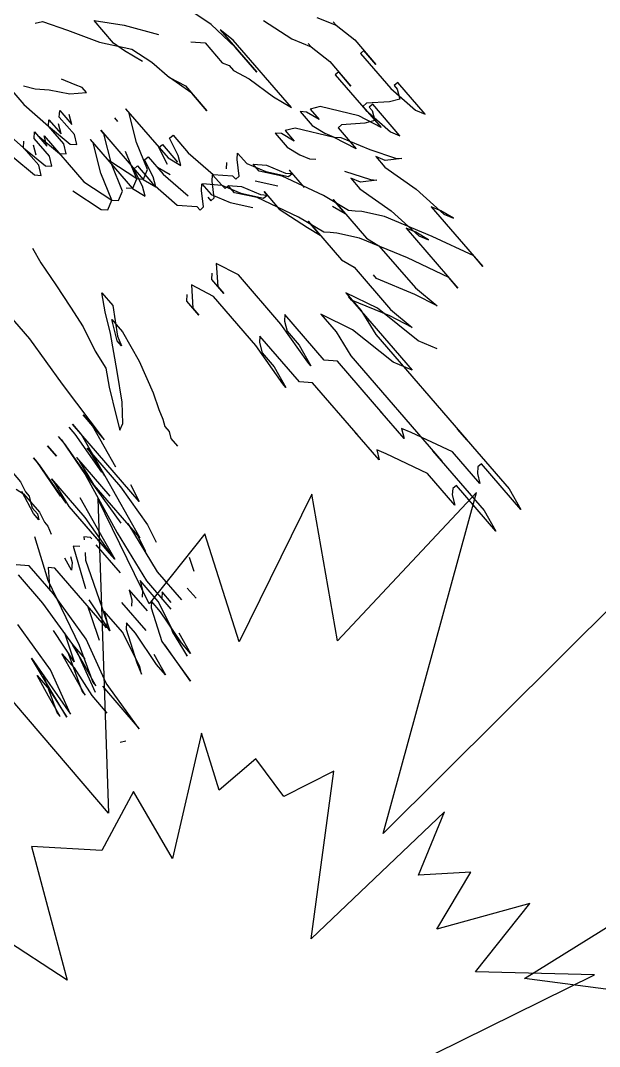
# Model space of a CAD drawing. Header units: millimetres. Extents: x 7703 to 16070, y -6855 to 95.
# Drawn here: x 14894.75 to 14908.75, y -4803.19 to -4778.36 of the extents above; entities that cross this region are included whole.
import ezdxf

# ---------------------------------------------------------------- set-up
doc = ezdxf.new("R2010")
doc.units = ezdxf.units.MM
for name, color, linetype in [('AĞAÇLAR', 7, 'Continuous'), ('yeni', 7, 'Continuous'), ('YENİ AĞAÇ', 80, 'Continuous')]:
    doc.layers.add(name, color=color, linetype=linetype)
doc.layers.add('kapı', color=6, linetype='Continuous', lineweight=9)
doc.styles.get("Standard").update_dxf_attribs({"font": 'stylu.ttf', "height": 10})

# ---------------------------------------------------------------- blocks, each defined once
blk = doc.blocks.new('A$C06865A3D')
at = {"color": 84}
for p, q in [((3.1591, 2.4919), (3.1833, 2.5019)), ((3.1833, 2.5019), (3.1775, 2.5023)), ((3.1775, 2.5023), (3.1833, 2.5019)), ((3.1833, 2.5019), (3.2129, 2.5056)), ((3.2129, 2.5056), (3.2537, 2.5026)), ((3.2304, 2.5043), (3.23, 2.4985)), ((3.23, 2.4985), (3.2883, 2.4942)), ((3.2537, 2.5026), (3.2304, 2.5043)), ((3.2883, 2.4942), (3.3296, 2.497)), ((3.2892, 2.5058), (3.2887, 2.5)), ((3.2887, 2.5), (3.2946, 2.4996)), ((3.3417, 2.502), (3.2892, 2.5058)), ((3.2946, 2.4996), (3.3058, 2.4929)), ((3.3296, 2.497), (3.3417, 2.502)), ((3.3058, 2.4929), (3.2991, 2.4816)), ((3.2991, 2.4816), (3.2799, 2.4596)), ((3.2799, 2.4596), (3.2795, 2.4537)), ((3.2795, 2.4537), (3.3145, 2.4511)), ((3.3145, 2.4511), (3.2844, 2.4416)), ((3.2844, 2.4416), (3.2415, 2.4154)), ((3.324, 2.4211), (3.3544, 2.4365)), ((3.3607, 2.4419), (3.3477, 2.4252)), ((3.3544, 2.4365), (3.3607, 2.4419)), ((3.4598, 2.4346), (3.4419, 2.43)), ((3.4477, 2.4296), (3.4598, 2.4346)), ((3.2877, 2.4062), (3.324, 2.4211)), ((3.3477, 2.4252), (3.3356, 2.4202)), ((3.3356, 2.4202), (3.3531, 2.4189)), ((3.3531, 2.4189), (3.4006, 2.4272)), ((3.4006, 2.4272), (3.4477, 2.4296)), ((3.4419, 2.43), (3.4298, 2.425)), ((3.4298, 2.425), (3.5289, 2.4177)), ((3.5114, 2.419), (3.4572, 2.3995)), ((3.5289, 2.4177), (3.5114, 2.419)), ((3.2415, 2.4154), (3.2348, 2.4042)), ((3.2814, 2.4007), (3.2877, 2.4062)), ((3.2343, 2.3983), (3.2281, 2.3929)), ((3.2281, 2.3929), (3.2514, 2.3912)), ((3.2523, 2.4029), (3.2343, 2.3983)), ((3.2348, 2.4042), (3.2523, 2.4029)), ((3.2514, 2.3912), (3.2693, 2.3958)), ((3.2693, 2.3958), (3.2814, 2.4007)), ((3.4572, 2.3995), (3.3968, 2.3746)), ((3.3968, 2.3746), (3.3721, 2.3588)), ((3.3659, 2.3534), (3.3596, 2.348)), ((3.3721, 2.3588), (3.3659, 2.3534)), ((3.3596, 2.348), (3.3238, 2.3389)), ((3.3592, 2.3422), (3.3359, 2.3439)), ((3.3359, 2.3439), (3.4, 2.3392)), ((3.3413, 2.3376), (3.3592, 2.3422)), ((3.4, 2.3392), (3.4179, 2.3437)), ((3.4179, 2.3437), (3.4879, 2.3386)), ((3.4879, 2.3386), (3.5233, 2.3418)), ((3.5233, 2.3418), (3.4933, 2.3323)), ((3.3238, 2.3389), (3.2696, 2.3194)), ((3.27, 2.3253), (3.2763, 2.3307)), ((3.2763, 2.3307), (3.2704, 2.3311)), ((3.2704, 2.3311), (3.2996, 2.329)), ((3.2758, 2.3248), (3.2763, 2.3307)), ((3.4933, 2.3323), (3.445, 2.3124)), ((3.2333, 2.3045), (3.2458, 2.3153)), ((3.2696, 2.3194), (3.2449, 2.3036)), ((3.2458, 2.3153), (3.27, 2.3253)), ((3.2512, 2.3091), (3.2758, 2.3248)), ((3.227, 2.2991), (3.2512, 2.3091)), ((3.2449, 2.3036), (3.2333, 2.3045)), ((3.445, 2.3124), (3.4391, 2.3128)), ((3.5616, 2.3038), (3.5374, 2.2938)), ((3.2149, 2.2941), (3.2095, 2.3004)), ((3.2095, 2.3004), (3.227, 2.2991)), ((3.2316, 2.2812), (3.2149, 2.2941)), ((3.5374, 2.2938), (3.4724, 2.2869)), ((3.2311, 2.2753), (3.2316, 2.2812)), ((3.4724, 2.2869), (3.4303, 2.2724)), ((3.2065, 2.2595), (3.2253, 2.2757)), ((3.2253, 2.2757), (3.2311, 2.2753)), ((3.4303, 2.2724), (3.4594, 2.2702)), ((3.4594, 2.2702), (3.494, 2.2618)), ((3.1357, 2.253), (3.1361, 2.2588)), ((3.1586, 2.2454), (3.1357, 2.253)), ((3.1361, 2.2588), (3.1653, 2.2567)), ((3.1653, 2.2567), (3.2065, 2.2595)), ((3.494, 2.2618), (3.669, 2.2489)), ((3.669, 2.2489), (3.6515, 2.2502)), ((3.6515, 2.2502), (3.7506, 2.2429)), ((3.0761, 2.2398), (3.0702, 2.2402)), ((3.0702, 2.2402), (3.1519, 2.2342)), ((3.1098, 2.2197), (3.0761, 2.2398)), ((3.1519, 2.2342), (3.1698, 2.2387)), ((3.1698, 2.2387), (3.1586, 2.2454)), ((3.7035, 2.2405), (3.7031, 2.2347)), ((3.7793, 2.2349), (3.7035, 2.2405)), ((3.7506, 2.2429), (3.7793, 2.2349)), ((3.6672, 2.2256), (3.613, 2.2061)), ((3.7197, 2.2217), (3.6672, 2.2256)), ((3.7031, 2.2347), (3.7085, 2.2284)), ((3.7085, 2.2284), (3.7197, 2.2217)), ((3.1439, 2.2054), (3.1098, 2.2197)), ((3.1489, 2.1933), (3.1439, 2.2054)), ((3.4713, 2.193), (3.3955, 2.1986)), ((3.3955, 2.1986), (3.4009, 2.1924)), ((3.4839, 2.2039), (3.4713, 2.193)), ((3.5713, 2.1974), (3.4839, 2.2039)), ((3.613, 2.2061), (3.6009, 2.2011)), ((3.6009, 2.2011), (3.6122, 2.1944)), ((3.1009, 2.1793), (3.1426, 2.1879)), ((3.1426, 2.1879), (3.1489, 2.1933)), ((3.3188, 2.1925), (3.2888, 2.183)), ((3.4005, 2.1865), (3.3188, 2.1925)), ((3.4584, 2.1764), (3.4005, 2.1865)), ((3.4009, 2.1924), (3.4122, 2.1857)), ((3.4122, 2.1857), (3.4355, 2.1839)), ((3.6122, 2.1944), (3.5655, 2.1978)), ((3.5655, 2.1978), (3.5713, 2.1974)), ((3.0184, 2.1736), (3.013, 2.1799)), ((3.013, 2.1799), (3.0363, 2.1781)), ((3.0476, 2.1714), (3.0184, 2.1736)), ((3.0363, 2.1781), (3.0251, 2.1848)), ((3.2888, 2.183), (3.3109, 2.1638)), ((3.4355, 2.1839), (3.4642, 2.176)), ((3.4642, 2.176), (3.4584, 2.1764)), ((3.0588, 2.1647), (3.0476, 2.1714)), ((3.0525, 2.1593), (3.0588, 2.1647)), ((3.2992, 2.1646), (3.2938, 2.1709)), ((3.3225, 2.1629), (3.2992, 2.1646)), ((3.3109, 2.1638), (3.3225, 2.1629)), ((2.9175, 2.1576), (2.9759, 2.1533)), ((2.9759, 2.1533), (3.0171, 2.1561)), ((3.0171, 2.1561), (3.0525, 2.1593)), ((3.3425, 1.9266), (3.3053, 1.9294)), ((3.3053, 1.9294), (3.3228, 1.9281)), ((3.3228, 1.9281), (3.3803, 1.9121)), ((3.3153, 1.9052), (3.3036, 1.906)), ((3.3036, 1.906), (3.3094, 1.9056)), ((3.3731, 1.895), (3.3153, 1.9052)), ((3.3444, 1.903), (3.3386, 1.9035)), ((3.3386, 1.9035), (3.4027, 1.8987)), ((3.379, 1.8946), (3.3444, 1.903)), ((3.4027, 1.8987), (3.4606, 1.8886)), ((3.4606, 1.8886), (3.4835, 1.881)), ((3.4418, 1.8724), (3.511, 1.8555)), ((3.5509, 1.8408), (3.5334, 1.8421)), ((3.5334, 1.8421), (3.5388, 1.8359)), ((3.4209, 1.8269), (3.4146, 1.8215)), ((3.4236, 1.8267), (3.4209, 1.8269)), ((3.5384, 1.83), (3.5034, 1.8326)), ((3.5034, 1.8326), (3.5146, 1.8259)), ((3.5146, 1.8259), (3.52, 1.8196)), ((3.5842, 1.8149), (3.5384, 1.83)), ((3.5388, 1.8359), (3.5394, 1.8356)), ((3.4146, 1.8215), (3.4175, 1.819)), ((3.5705, 1.8194), (3.5784, 1.8153)), ((3.5784, 1.8153), (3.6129, 1.8069)), ((3.6129, 1.8069), (3.5842, 1.8149)), ((3.4296, 1.8084), (3.4367, 1.8023)), ((3.4367, 1.8023), (3.4933, 1.7747)), ((3.3704, 1.7778), (3.4211, 1.7506)), ((3.4933, 1.7747), (3.5216, 1.7608)), ((3.5216, 1.7608), (3.4753, 1.7701)), ((3.3915, 1.7469), (3.379, 1.7361)), ((3.4382, 1.7435), (3.3915, 1.7469)), ((3.4211, 1.7506), (3.5069, 1.7208)), ((3.5077, 1.7325), (3.4382, 1.7435)), ((3.5069, 1.7208), (3.5523, 1.6999)), ((3.5648, 1.7107), (3.5077, 1.7325)), ((3.5294, 1.7074), (3.5006, 1.7154)), ((3.5006, 1.7154), (3.524, 1.7137)), ((3.5581, 1.6994), (3.5294, 1.7074)), ((3.5523, 1.6999), (3.5581, 1.6994))]:
    blk.add_line(p, q, dxfattribs=at)
at = {"color": 87}
for p, q in [((3.1561, 2.4505), (3.1803, 2.4605)), ((3.1803, 2.4605), (3.1744, 2.4609)), ((3.1744, 2.4609), (3.1803, 2.4605)), ((3.1803, 2.4605), (3.2099, 2.4641)), ((3.2099, 2.4641), (3.2507, 2.4611)), ((3.2274, 2.4629), (3.2269, 2.457)), ((3.2269, 2.457), (3.2853, 2.4527)), ((3.2507, 2.4611), (3.2274, 2.4629)), ((3.2861, 2.4644), (3.2857, 2.4586)), ((3.2857, 2.4586), (3.2915, 2.4581)), ((3.3386, 2.4605), (3.2861, 2.4644)), ((3.2915, 2.4581), (3.3027, 2.4514)), ((3.3265, 2.4555), (3.3386, 2.4605)), ((3.1144, 2.4418), (3.1561, 2.4505)), ((3.2853, 2.4527), (3.3265, 2.4555)), ((3.3027, 2.4514), (3.2961, 2.4402)), ((3.2961, 2.4402), (3.2768, 2.4181)), ((3.2768, 2.4181), (3.2764, 2.4123)), ((3.2764, 2.4123), (3.3114, 2.4097)), ((3.3114, 2.4097), (3.2814, 2.4002)), ((3.2814, 2.4002), (3.2384, 2.374)), ((3.3209, 2.3796), (3.3514, 2.395)), ((3.3576, 2.4004), (3.3447, 2.3838)), ((3.3514, 2.395), (3.3576, 2.4004)), ((3.4568, 2.3931), (3.4388, 2.3886)), ((3.4447, 2.3881), (3.4568, 2.3931)), ((3.3447, 2.3838), (3.3326, 2.3788)), ((3.3501, 2.3775), (3.3976, 2.3857)), ((3.3976, 2.3857), (3.4447, 2.3881)), ((3.4388, 2.3886), (3.4267, 2.3836)), ((3.4267, 2.3836), (3.5259, 2.3763)), ((3.2384, 2.374), (3.2317, 2.3627)), ((3.3326, 2.3788), (3.3501, 2.3775)), ((3.5084, 2.3776), (3.4542, 2.3581)), ((3.5259, 2.3763), (3.5084, 2.3776)), ((3.2313, 2.3569), (3.225, 2.3515)), ((3.2492, 2.3615), (3.2313, 2.3569)), ((3.2317, 2.3627), (3.2492, 2.3615)), ((3.2483, 2.3498), (3.2663, 2.3543)), ((3.2663, 2.3543), (3.2784, 2.3593)), ((3.2784, 2.3593), (3.2846, 2.3647)), ((3.4542, 2.3581), (3.3937, 2.3332)), ((3.225, 2.3515), (3.2483, 2.3498)), ((3.3937, 2.3332), (3.3691, 2.3174)), ((3.3691, 2.3174), (3.3628, 2.312)), ((3.3566, 2.3066), (3.3207, 2.2975)), ((3.3561, 2.3007), (3.3328, 2.3025)), ((3.3328, 2.3025), (3.397, 2.2977)), ((3.3628, 2.312), (3.3566, 2.3066)), ((3.397, 2.2977), (3.4149, 2.3023)), ((3.4149, 2.3023), (3.4849, 2.2971)), ((3.3207, 2.2975), (3.2665, 2.278)), ((3.2669, 2.2838), (3.2732, 2.2892)), ((3.2732, 2.2892), (3.2674, 2.2897)), ((3.2674, 2.2897), (3.2965, 2.2875)), ((3.2728, 2.2834), (3.2732, 2.2892)), ((3.2965, 2.2875), (3.3382, 2.2962)), ((3.3382, 2.2962), (3.3561, 2.3007)), ((3.4903, 2.2909), (3.4419, 2.2709)), ((3.4849, 2.2971), (3.5203, 2.3004)), ((3.5203, 2.3004), (3.4903, 2.2909)), ((3.2665, 2.278), (3.2419, 2.2622)), ((3.2427, 2.2739), (3.2669, 2.2838)), ((3.2482, 2.2676), (3.2728, 2.2834)), ((3.224, 2.2577), (3.2482, 2.2676)), ((3.2302, 2.2631), (3.2427, 2.2739)), ((3.2419, 2.2622), (3.2302, 2.2631)), ((3.2468, 2.2499), (3.2715, 2.2657)), ((3.4419, 2.2709), (3.4361, 2.2714)), ((3.4361, 2.2714), (3.5585, 2.2623)), ((3.2119, 2.2527), (3.2065, 2.2589)), ((3.2065, 2.2589), (3.224, 2.2577)), ((3.2285, 2.2397), (3.2119, 2.2527)), ((3.5343, 2.2524), (3.4693, 2.2454)), ((3.5585, 2.2623), (3.5343, 2.2524)), ((3.2106, 2.2349), (3.2052, 2.2412)), ((3.2052, 2.2412), (3.2227, 2.2399)), ((3.2227, 2.2399), (3.2468, 2.2499)), ((3.2281, 2.2339), (3.2285, 2.2397)), ((3.4693, 2.2454), (3.4272, 2.2309)), ((3.2272, 2.222), (3.2106, 2.2349)), ((3.2222, 2.2343), (3.2281, 2.2339)), ((3.4272, 2.2309), (3.4564, 2.2288)), ((3.4564, 2.2288), (3.4909, 2.2204)), ((3.1326, 2.2116), (3.133, 2.2174)), ((3.1555, 2.204), (3.1326, 2.2116)), ((3.133, 2.2174), (3.1622, 2.2153)), ((3.1622, 2.2153), (3.2035, 2.2181)), ((3.2021, 2.2003), (3.2209, 2.2165)), ((3.2209, 2.2165), (3.2268, 2.2161)), ((3.2268, 2.2161), (3.2272, 2.222)), ((3.4909, 2.2204), (3.6659, 2.2075)), ((3.073, 2.1983), (3.0672, 2.1988)), ((3.0672, 2.1988), (3.1488, 2.1928)), ((3.1067, 2.1783), (3.073, 2.1983)), ((3.1313, 2.1938), (3.1317, 2.1996)), ((3.1317, 2.1996), (3.1609, 2.1975)), ((3.1667, 2.1973), (3.1555, 2.204)), ((3.1609, 2.1975), (3.2021, 2.2003)), ((3.6659, 2.2075), (3.6484, 2.2088)), ((3.6484, 2.2088), (3.7475, 2.2015)), ((3.7005, 2.1991), (3.7, 2.1932)), ((3.7763, 2.1935), (3.7005, 2.1991)), ((3.7475, 2.2015), (3.7763, 2.1935)), ((3.1542, 2.1862), (3.1313, 2.1938)), ((3.1488, 2.1928), (3.1667, 2.1973)), ((3.1654, 2.1795), (3.1542, 2.1862)), ((3.7, 2.1932), (3.7054, 2.1869)), ((3.7054, 2.1869), (3.7167, 2.1802)), ((3.0717, 2.1806), (3.0659, 2.181)), ((3.0659, 2.181), (3.1475, 2.175)), ((3.1054, 2.1605), (3.0717, 2.1806)), ((3.1408, 2.164), (3.1067, 2.1783)), ((3.1475, 2.175), (3.1654, 2.1795)), ((3.6642, 2.1841), (3.61, 2.1646)), ((3.7167, 2.1802), (3.6642, 2.1841)), ((3.1395, 2.1462), (3.1054, 2.1605)), ((3.1458, 2.1519), (3.1408, 2.164)), ((3.4808, 2.1624), (3.4683, 2.1516)), ((3.5683, 2.156), (3.4808, 2.1624)), ((3.61, 2.1646), (3.5979, 2.1597)), ((3.5979, 2.1597), (3.6091, 2.153)), ((3.0979, 2.1378), (3.1395, 2.1465)), ((3.1395, 2.1465), (3.1458, 2.1519)), ((3.3158, 2.1511), (3.2858, 2.1416)), ((3.3974, 2.1451), (3.3158, 2.1511)), ((3.4683, 2.1516), (3.3925, 2.1572)), ((3.3925, 2.1572), (3.3979, 2.1509)), ((3.3979, 2.1509), (3.4091, 2.1442)), ((3.6091, 2.153), (3.5625, 2.1564)), ((3.5625, 2.1564), (3.5683, 2.156)), ((3.0153, 2.1322), (3.0099, 2.1384)), ((3.0099, 2.1384), (3.0333, 2.1367)), ((3.0333, 2.1367), (3.022, 2.1434)), ((3.022, 2.1434), (3.0979, 2.1378)), ((3.1382, 2.1287), (3.1445, 2.1341)), ((3.1445, 2.1341), (3.1395, 2.1462)), ((3.2858, 2.1416), (3.3078, 2.1223)), ((3.4553, 2.1349), (3.3974, 2.1451)), ((3.4091, 2.1442), (3.4324, 2.1425)), ((3.4324, 2.1425), (3.4612, 2.1345)), ((3.4612, 2.1345), (3.4553, 2.1349)), ((3.014, 2.1144), (3.0086, 2.1207)), ((3.0445, 2.13), (3.0153, 2.1322)), ((3.032, 2.1189), (3.0207, 2.1256)), ((3.0557, 2.1233), (3.0445, 2.13)), ((3.0495, 2.1179), (3.0557, 2.1233)), ((3.0965, 2.1201), (3.1382, 2.1287)), ((3.2961, 2.1232), (3.2907, 2.1295)), ((3.3195, 2.1215), (3.2961, 2.1232)), ((3.3078, 2.1223), (3.3195, 2.1215)), ((2.9728, 2.1118), (3.0141, 2.1146)), ((3.0432, 2.1123), (3.014, 2.1144)), ((3.0141, 2.1146), (3.0495, 2.1179)), ((3.0544, 2.1056), (3.0432, 2.1123)), ((3.0127, 2.0969), (3.0482, 2.1001)), ((3.0482, 2.1001), (3.0544, 2.1056)), ((3.5436, 1.889), (3.5271, 1.897)), ((3.3184, 1.8689), (3.3009, 1.8702)), ((3.3009, 1.8702), (3.3184, 1.8689)), ((3.5692, 1.8666), (3.5523, 1.8678)), ((3.5523, 1.8678), (3.5692, 1.8666)), ((3.3759, 1.8529), (3.4334, 1.837)), ((3.511, 1.8555), (3.5576, 1.8521)), ((3.3109, 1.846), (3.2992, 1.8468)), ((3.2992, 1.8468), (3.3051, 1.8464)), ((3.3051, 1.8464), (3.3571, 1.8367)), ((3.3688, 1.8358), (3.3109, 1.846)), ((3.34, 1.8438), (3.3342, 1.8443)), ((3.3342, 1.8443), (3.3984, 1.8395)), ((3.34, 1.8438), (3.3342, 1.8443)), ((3.3342, 1.8443), (3.3984, 1.8395)), ((3.3746, 1.8354), (3.34, 1.8438)), ((3.3746, 1.8354), (3.34, 1.8438)), ((3.3984, 1.8395), (3.4563, 1.8294)), ((3.4334, 1.837), (3.4621, 1.829)), ((3.4621, 1.829), (3.3746, 1.8354)), ((3.4563, 1.8294), (3.3746, 1.8354)), ((3.4792, 1.8218), (3.4325, 1.8253)), ((3.5066, 1.7963), (3.5532, 1.7929)), ((3.534, 1.7708), (3.499, 1.7734)), ((3.499, 1.7734), (3.5103, 1.7667)), ((3.5466, 1.7816), (3.5291, 1.7829)), ((3.5291, 1.7829), (3.5345, 1.7767)), ((3.5345, 1.7767), (3.574, 1.7561)), ((3.5928, 1.7724), (3.5466, 1.7816)), ((3.5815, 1.7791), (3.6103, 1.7711)), ((3.6103, 1.7711), (3.5928, 1.7724)), ((3.4165, 1.7678), (3.4103, 1.7623)), ((3.4103, 1.7623), (3.4323, 1.7431)), ((3.5157, 1.7604), (3.4165, 1.7678)), ((3.5103, 1.7667), (3.5157, 1.7604)), ((3.5798, 1.7557), (3.534, 1.7708)), ((3.574, 1.7561), (3.5881, 1.7503)), ((3.5881, 1.7503), (3.5798, 1.7557)), ((3.5172, 1.7016), (3.471, 1.7109)), ((3.4827, 1.7185), (3.4889, 1.7155)), ((3.4889, 1.7155), (3.5172, 1.7016)), ((3.6349, 1.6994), (3.5648, 1.7107)), ((3.5643, 1.7048), (3.6349, 1.6994)), ((3.5034, 1.6733), (3.4338, 1.6843)), ((3.5604, 1.6515), (3.5034, 1.6733)), ((3.6299, 1.6706), (3.6338, 1.6772)), ((3.56, 1.6456), (3.4761, 1.6668)), ((3.4761, 1.6668), (3.5604, 1.6515)), ((3.525, 1.6482), (3.4963, 1.6562)), ((3.4963, 1.6562), (3.5196, 1.6545)), ((3.5025, 1.6616), (3.5479, 1.6407)), ((3.5196, 1.6545), (3.56, 1.6456)), ((3.5537, 1.6402), (3.525, 1.6482)), ((3.5479, 1.6407), (3.5537, 1.6402))]:
    blk.add_line(p, q, dxfattribs=at)
at = {"color": 72}
for p, q in [((3.113, 2.3925), (3.0711, 2.3914)), ((3.105, 2.3972), (3.0839, 2.3946)), ((3.0839, 2.3946), (3.1545, 2.3894)), ((3.217, 2.389), (3.105, 2.3972)), ((3.1545, 2.3894), (3.113, 2.3925)), ((3.0711, 2.3914), (3.0246, 2.3823)), ((3.1536, 2.3769), (3.1915, 2.3825)), ((3.1915, 2.3825), (3.217, 2.389)), ((3.0687, 2.3581), (3.0821, 2.3697)), ((3.0821, 2.3697), (3.1153, 2.3672)), ((3.1153, 2.3672), (3.1239, 2.3708)), ((3.1239, 2.3708), (3.1322, 2.3701)), ((3.1322, 2.3701), (3.1536, 2.3769)), ((2.9944, 2.3134), (3.0336, 2.3356)), ((2.9636, 2.2906), (2.9944, 2.3134)), ((3.0226, 2.2988), (3.0523, 2.305)), ((3.0523, 2.305), (3.0816, 2.307)), ((3.0816, 2.307), (3.103, 2.3138)), ((3.1154, 2.3129), (3.0816, 2.307)), ((3.103, 2.3138), (3.1445, 2.3107)), ((3.1445, 2.3107), (3.1154, 2.3129)), ((3.0009, 2.2879), (2.9636, 2.2906)), ((2.9875, 2.2763), (3.0226, 2.2988)), ((3.0178, 2.2908), (3.0009, 2.2879)), ((3.0433, 2.2973), (3.0178, 2.2908)), ((2.9486, 2.2583), (2.9875, 2.2763)), ((2.9184, 2.2438), (2.9486, 2.2583)), ((2.9136, 2.2358), (2.9184, 2.2438)), ((3.004, 2.2166), (2.9868, 2.2095)), ((3.0126, 2.2202), (3.004, 2.2166)), ((3.0072, 2.2038), (3.0209, 2.2196)), ((3.0209, 2.2196), (3.0126, 2.2202)), ((2.9853, 2.1888), (3.0072, 2.2038)), ((2.9719, 2.1772), (2.9853, 2.1888)), ((2.9588, 2.1698), (2.9719, 2.1772)), ((3.2331, 2.0409), (3.2133, 2.0549)), ((3.2133, 2.0549), (3.234, 2.0534)), ((3.234, 2.0534), (3.2657, 2.0302)), ((3.1115, 2.0332), (3.132, 2.0275)), ((3.2571, 2.0266), (3.2331, 2.0409)), ((3.2696, 2.0257), (3.2456, 2.04)), ((3.2456, 2.04), (3.2663, 2.0385)), ((3.2657, 2.0302), (3.2779, 2.0251)), ((3.2663, 2.0385), (3.3072, 2.0271)), ((3.132, 2.0275), (3.1649, 2.0209)), ((3.1649, 2.0209), (3.1978, 2.0143)), ((3.2968, 1.9986), (3.2571, 2.0266)), ((3.2779, 2.0251), (3.2696, 2.0257)), ((3.3072, 2.0271), (3.3478, 2.0116)), ((3.1978, 2.0143), (3.2265, 2.008)), ((3.2265, 2.008), (3.2591, 1.9972)), ((3.3478, 2.0116), (3.368, 2.0017)), ((3.2591, 1.9972), (3.2837, 1.9912)), ((3.3285, 1.9754), (3.2968, 1.9986)), ((3.368, 2.0017), (3.3801, 1.9967)), ((3.3801, 1.9967), (3.3881, 1.9919)), ((3.3881, 1.9919), (3.3964, 1.9913)), ((3.2837, 1.9912), (3.3036, 1.9772)), ((3.3964, 1.9913), (3.4044, 1.9865)), ((3.4044, 1.9865), (3.4169, 1.9856)), ((3.3036, 1.9772), (3.3355, 1.9582)), ((3.348, 1.9572), (3.3285, 1.9754)), ((3.3355, 1.9582), (3.3515, 1.9486)), ((3.3515, 1.9486), (3.348, 1.9572)), ((3.2685, 1.8169), (3.3092, 1.8139)), ((3.3092, 1.8139), (3.3226, 1.8095)), ((3.3119, 1.8035), (3.3223, 1.8061)), ((3.349, 1.7973), (3.3189, 1.8064)), ((3.3223, 1.8061), (3.3529, 1.8039)), ((3.3226, 1.8095), (3.3294, 1.809)), ((3.3294, 1.809), (3.3359, 1.8051)), ((3.3359, 1.8051), (3.3425, 1.8012)), ((3.3425, 1.8012), (3.3526, 1.8005)), ((3.3526, 1.8005), (3.3592, 1.7966)), ((3.3529, 1.8039), (3.3662, 1.7995)), ((3.3662, 1.7995), (3.373, 1.799)), ((3.373, 1.799), (3.383, 1.7948)), ((3.3592, 1.7966), (3.349, 1.7973)), ((3.4332, 1.7809), (3.4164, 1.7855)), ((3.4203, 1.7921), (3.4269, 1.7882)), ((3.4269, 1.7882), (3.4332, 1.7809))]:
    blk.add_line(p, q, dxfattribs=at)
at = {"color": 85}
for p, q in [((3.2499, 2.2913), (3.2745, 2.3071)), ((3.2136, 2.2764), (3.2082, 2.2826)), ((3.2298, 2.2576), (3.2302, 2.2634)), ((3.2052, 2.2418), (3.224, 2.258)), ((3.224, 2.258), (3.2298, 2.2576)), ((3.1344, 2.2352), (3.1348, 2.2411)), ((3.1348, 2.2411), (3.1639, 2.2389)), ((3.1573, 2.2277), (3.1344, 2.2352)), ((3.0747, 2.222), (3.0689, 2.2225)), ((3.1506, 2.2164), (3.1685, 2.221)), ((3.1426, 2.1877), (3.1084, 2.2019)), ((3.1475, 2.1756), (3.1426, 2.1877)), ((3.1413, 2.1702), (3.1475, 2.1756)), ((3.0171, 2.1558), (3.0117, 2.1621)), ((3.0117, 2.1621), (3.035, 2.1604)), ((3.035, 2.1604), (3.0238, 2.1671)), ((3.0463, 2.1537), (3.0171, 2.1558)), ((3.0575, 2.147), (3.0463, 2.1537)), ((3.0512, 2.1416), (3.0575, 2.147)), ((3.0158, 2.1383), (3.0512, 2.1416)), ((3.1487, 1.9524), (3.1895, 1.9494)), ((3.1895, 1.9494), (3.2591, 1.9384)), ((3.2591, 1.9384), (3.3461, 1.9261)), ((3.4323, 1.9022), (3.304, 1.9116)), ((3.304, 1.9116), (3.3215, 1.9103)), ((3.3215, 1.9103), (3.379, 1.8944)), ((3.4094, 1.9097), (3.4323, 1.9022)), ((3.3139, 1.8874), (3.3023, 1.8883)), ((3.3023, 1.8883), (3.3081, 1.8878)), ((3.379, 1.8944), (3.4364, 1.8784)), ((3.3081, 1.8878), (3.3602, 1.8781)), ((3.3718, 1.8773), (3.3139, 1.8874)), ((3.3431, 1.8853), (3.3373, 1.8857)), ((3.3373, 1.8857), (3.4014, 1.881)), ((3.3777, 1.8768), (3.3431, 1.8853)), ((3.3602, 1.8781), (3.4405, 1.8546)), ((3.4356, 1.8667), (3.3718, 1.8773)), ((3.4651, 1.8704), (3.3777, 1.8768)), ((3.4364, 1.8784), (3.4651, 1.8704)), ((3.4593, 1.8708), (3.4822, 1.8633)), ((3.4822, 1.8633), (3.4778, 1.8636)), ((3.4405, 1.8546), (3.5096, 1.8378)), ((3.5096, 1.8378), (3.5563, 1.8343)), ((3.5496, 1.8231), (3.5321, 1.8244)), ((3.5321, 1.8244), (3.5375, 1.8181)), ((3.5371, 1.8123), (3.5021, 1.8148)), ((3.5021, 1.8148), (3.5133, 1.8081)), ((3.5375, 1.8181), (3.577, 1.7976)), ((3.5958, 1.8138), (3.5496, 1.8231)), ((3.5846, 1.8205), (3.6133, 1.8125)), ((3.6133, 1.8125), (3.5958, 1.8138)), ((3.4196, 1.8092), (3.4133, 1.8038)), ((3.4133, 1.8038), (3.4621, 1.777)), ((3.5133, 1.8081), (3.5187, 1.8019)), ((3.577, 1.7976), (3.6383, 1.7877)), ((3.6383, 1.7877), (3.5829, 1.7972)), ((3.4792, 1.7631), (3.492, 1.7569)), ((3.492, 1.7569), (3.5203, 1.7431)), ((3.4369, 1.7257), (3.3902, 1.7292)), ((3.5064, 1.7147), (3.4369, 1.7257)), ((3.5635, 1.6929), (3.5064, 1.7147)), ((3.528, 1.6897), (3.4993, 1.6977)), ((3.4993, 1.6977), (3.5226, 1.6959)), ((3.4994, 1.7052), (3.5056, 1.7031)), ((3.5056, 1.7031), (3.5509, 1.6821)), ((3.5226, 1.6959), (3.563, 1.6871)), ((3.5568, 1.6817), (3.528, 1.6897)), ((3.5509, 1.6821), (3.5568, 1.6817)), ((3.563, 1.6871), (3.5922, 1.6849))]:
    blk.add_line(p, q, dxfattribs=at)
blk = doc.blocks.new('21')
at = {"layer": 'AĞAÇLAR', "xscale": 100.0000000000477, "yscale": 100.0000000000477, "zscale": 100.0000000000477, "rotation": 224.9999999999528}
blk.add_blockref('A$C06865A3D', (6127.91, 8049.89), dxfattribs=at)
blk = doc.blocks.new('DDDDCD')
at = {"layer": 'YENİ AĞAÇ', "color": 204}
for points in [[(274.86105, 183.06225), (274.9435, 183.34127), (275.0348, 183.1258)], [(275.23616, 183.21707), (275.07768, 183.43636), (275.33927, 183.31831), (275.23798, 183.44852), (275.35878, 183.45045), (275.24968, 183.52758), (275.34054, 183.5413), (275.29133, 183.59483), (275.38216, 183.62267), (275.12864, 183.6538), (275.32824, 183.77667), (275.25705, 183.80815), (275.27274, 183.87141), (275.20723, 183.88314), (275.25283, 183.95209), (275.09266, 183.87276), (275.13029, 183.97388), (275.03944, 183.95564), (274.98171, 184.03456)], [(274.88753, 183.44512), (274.93764, 183.28484), (274.95518, 183.37976), (275.003, 183.32769), (274.99429, 183.40539), (275.03563, 183.371), (275.03989, 183.41333), (275.08739, 183.38444), (275.00241, 183.50739), (275.13375, 183.46791), (275.11983, 183.51128), (275.15359, 183.52902), (275.13324, 183.56222), (275.18112, 183.5691), (275.08415, 183.60827), (275.14299, 183.63114), (275.09969, 183.66377), (275.11174, 183.7197), (274.99996, 183.70802), (275.08632, 183.80372), (275.0191, 183.77337), (275.04257, 183.82842), (275.00242, 183.80941), (274.96877, 183.86792)]]:
    blk.add_lwpolyline(points, dxfattribs=at)
at = {"layer": 'YENİ AĞAÇ', "color": 204, "flags": 1}
for tag, p in [('ITEM', (274.87328, 183.60416)), ('SIZE', (274.87328, 183.58477))]:
    blk.add_attdef(tag, p, '', height=0.01164, dxfattribs=at)
for tag, p in [('ITEM', (274.8814, 183.59974)), ('SIZE', (274.87292, 183.59219))]:
    blk.add_attdef(tag, p, '', height=0.00681, rotation=311.65238, dxfattribs=at)

msp = doc.modelspace()

# ---------------------------------------------------------------- block references
at = {"layer": 'kapı', "color": 7, "xscale": 0.1920239999773912, "yscale": 0.1920239999773912, "zscale": 0.1920239999773912, "rotation": 90}
msp.add_blockref('21', (16370.961, -5945.927, 469.979), dxfattribs=at)
at = {"layer": 'yeni', "xscale": 29.81159999992195, "yscale": 29.81159999992195, "zscale": 29.81159999992195, "rotation": 98.95964764835672}
msp.add_blockref('DDDDCD', (21582.464, -12046.815, 469.979), dxfattribs=at)

doc.saveas('drawing.dxf')
